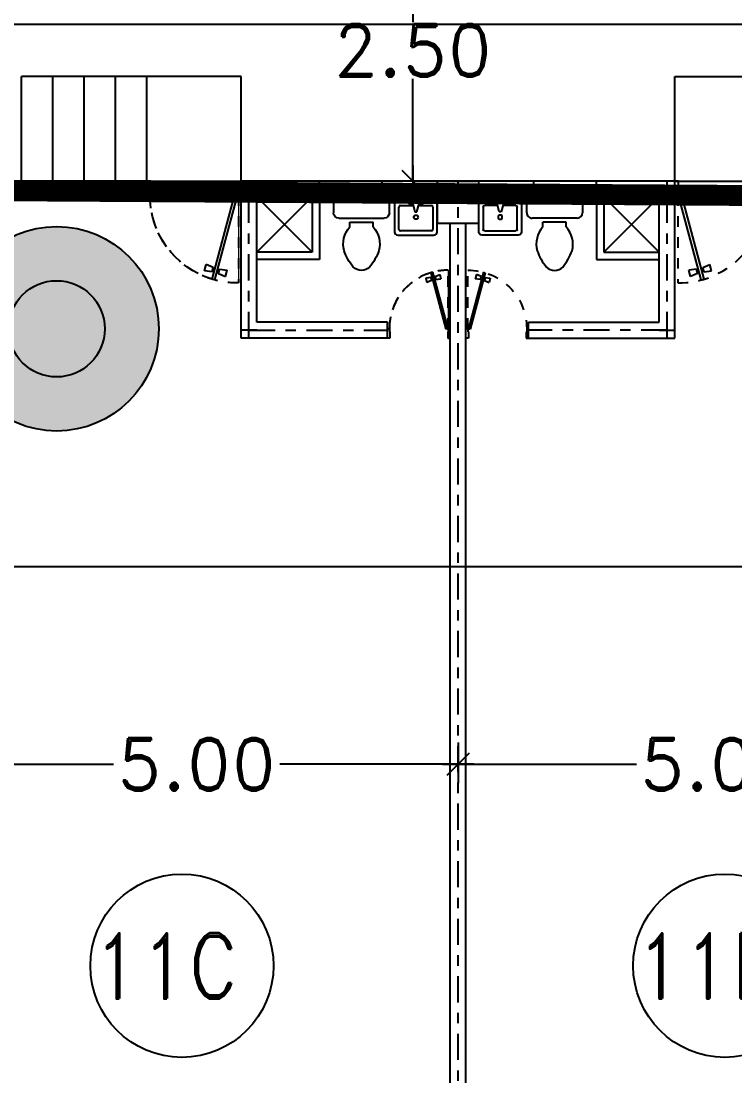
# Model space of a CAD drawing. Header units: millimetres. Extents: x 1590 to 1932, y -48 to 167.
# Drawn here: x 1641.48 to 1648.31, y 109.55 to 119.64 of the extents above; entities that cross this region are included whole.
import ezdxf

# ---------------------------------------------------------------- set-up
doc = ezdxf.new("R2010")
doc.units = ezdxf.units.MM
doc.header["$LTSCALE"] = 0.1
doc.header["$MEASUREMENT"] = 0
doc.header["$PDMODE"] = 35
doc.header["$PDSIZE"] = 0.75
doc.linetypes.add('CENTERX2', pattern=[4, 2.5, -0.5, 0.5, -0.5])
doc.linetypes.add('HIDDEN2', pattern=[0.1875, 0.125, -0.0625])
doc.layers.get('0').update_dxf_attribs({"linetype": 'CONTINUOUS'})
doc.layers.get('DEFPOINTS').update_dxf_attribs({"linetype": 'CONTINUOUS'})
for name, color, linetype in [('CABLEADO', 172, 'CONTINUOUS'), ('CALLES', 3, 'CONTINUOUS'), ('CAMARAS', 253, 'CONTINUOUS'), ('P-FIXT', 1, 'CONTINUOUS'), ('PARED', 4, 'CONTINUOUS'), ('TERRENO', 4, 'CONTINUOUS'), ('TEXT', 3, 'CONTINUOUS')]:
    doc.layers.add(name, color=color, linetype=linetype)
doc.styles.add('ATT', font='txt')
doc.styles.add('ROMAND', font='romand.shx')
doc.dimstyles.new('URBA', dxfattribs={"dimtxt": 20, "dimasz": 0.5, "dimexe": 1.25, "dimexo": 0.63, "dimgap": 0.63, "dimtad": 0, "dimtih": 1, "dimtoh": 1, "dimzin": 1, "dimdsep": 46, "dimtxsty": 'ROMAND', "dimcen": 2.5, "dimclrd": 1, "dimclre": 1, "dimclrt": 3, "dimadec": 0, "dimazin": 0, "dimtfac": 1, "dimtmove": 0, "dimatfit": 3, "dimfxl": 1, "dimtvp": 1, "dimtolj": 1, "dimtzin": 1, "dimarcsym": 0})

# ---------------------------------------------------------------- blocks, each defined once
blk = doc.blocks.new('UTP1$0$DIMBLOCK')
at = {"color": 4}
blk.add_line((-5.25, -5.25), (5.25, 5.25), dxfattribs=at)
at = {"color": 1}
blk.add_line((-7.5, 0), (10.5, 0), dxfattribs=at)
blk = doc.blocks.new('*D203')
at = {"layer": 'CALLES', "color": 1, "linetype": 'Continuous', "transparency": 16777216}
for p, q in [((1646.874, 120.606), (1645.047, 120.606)), ((1645.227, 120.586), (1645.227, 119.625)), ((1645.227, 118.124), (1645.227, 119.085)), ((1646.874, 118.104), (1645.047, 118.104))]:
    blk.add_line(p, q, dxfattribs=at)
at = {"layer": 'DEFPOINTS', "color": 0, "linetype": 'Continuous', "transparency": 16777216}
for p in [(1645.227, 120.606), (1646.937, 120.606), (1646.937, 118.104)]:
    blk.add_point(p, dxfattribs=at)
at = {"layer": 'CALLES', "color": 1, "linetype": 'Continuous', "transparency": 16777216, "xscale": 0.02, "yscale": 0.02, "zscale": 0.02}
for p, rotation in [((1645.227, 120.606), 90), ((1645.227, 118.104), 270)]:
    blk.add_blockref('UTP1$0$DIMBLOCK', p, dxfattribs=dict(at, rotation=rotation))
at = {"layer": 'CALLES', "color": 3, "linetype": 'Continuous', "transparency": 16777216, "insert": (1645.227, 119.355), "char_height": 0.5, "attachment_point": 5, "style": 'ROMAND'}
blk.add_mtext('\\A1;2.50', dxfattribs=at)
blk = doc.blocks.new('P-GIRO-D')
at = {"color": 2}
for p, q in [((-0.281, 1.048), (-0.31, 1.041)), ((-0.31, 1.041), (-0.069, 0.142)), ((-0.281, 1.048), (-0.04, 0.15)), ((-0.242, 0.981), (-0.167, 1.011)), ((-0.167, 1.011), (-0.149, 0.944)), ((-0.31, 0.963), (-0.389, 0.952)), ((-0.389, 0.952), (-0.371, 0.884)), ((-0.297, 0.915), (-0.371, 0.884)), ((-0.31, 0.963), (-0.297, 0.915)), ((-0.288, 0.958), (-0.307, 0.953)), ((-0.28, 0.929), (-0.299, 0.924)), ((-0.239, 0.971), (-0.259, 0.966)), ((-0.232, 0.942), (-0.251, 0.937)), ((-0.242, 0.981), (-0.229, 0.933)), ((-0.229, 0.933), (-0.149, 0.944)), ((-1, 0.15), (-0.97, 0.15)), ((-0.97, 0.15), (-0.97, 0.1)), ((-0.04, 0.15), (-0.069, 0.142)), ((-0.03, 0.15), (-0.03, 0.1)), ((0, 0.15), (-0.03, 0.15)), ((-0.96, 0), (-1, 0)), ((-0.97, 0.1), (-0.96, 0.1)), ((-0.96, 0.1), (-0.96, 0)), ((-0.04, 0.1), (-0.04, 0)), ((-0.03, 0.1), (-0.04, 0.1)), ((-0.04, 0), (0, 0))]:
    blk.add_line(p, q, dxfattribs=at)
at = {"color": 1, "linetype": 'HIDDEN2'}
blk.add_line((-0.03, 0.15), (-0.03, 1.08), dxfattribs=at)
blk.add_arc((-0.04, 0.15), 0.93, 89.3839, 180, dxfattribs=at)
blk = doc.blocks.new('15PLAV06')
at = {"color": 0, "linetype": 'ByBlock'}
for p, q in [((16.5, 10), (1.5, 10)), ((0, 8.5), (0, -8.5)), ((4, 1.25), (4, 7.25)), ((4.75, 8), (15.25, 8)), ((16, 7.25), (16, -7.25)), ((18, -8.5), (18, 8.5)), ((2, -1.5), (2, 1.5)), ((7, 0.5), (3, 1.5)), ((7, -0.5), (7, 0.5)), ((3, -1.5), (7, -0.5)), ((4, -7.25), (4, -1.25)), ((15.25, -8), (4.75, -8)), ((1.5, -10), (16.5, -10))]:
    blk.add_line(p, q, dxfattribs=at)
for centre in [(2.5, 2.5), (9.5, 0), (2.5, -2.5)]:
    blk.add_circle(centre, 1, dxfattribs=at)
for centre, radius, start, end in [((1.5, 8.5), 1.5, 90, 180), ((16.5, 8.5), 1.5, 0, 90), ((4.75, 7.25), 0.75, 90, 180), ((15.25, 7.25), 0.75, 0, 90), ((1.5, -8.5), 1.5, 180, 270), ((4.75, -7.25), 0.75, 180, 270), ((15.25, -7.25), 0.75, 270, 0), ((16.5, -8.5), 1.5, 270, 0)]:
    blk.add_arc(centre, radius, start, end, dxfattribs=at)
at = {"color": 0, "linetype": 'ByBlock', "style": 'ATT'}
for tag, p, flags in [('ITEM', (0, -20), 3), ('ROOM_NUMBER', (0, -29), 1)]:
    blk.add_attdef(tag, p, '', height=6, dxfattribs=dict(at, flags=flags))
blk = doc.blocks.new('15PTOI01')
at = {"color": 0, "linetype": 'ByBlock'}
for p, q in [((0, -8.5), (0, 8.5)), ((2, 10.5), (6, 10.5)), ((8, 8.5), (8, -8.5)), ((9.5, 4.375), (9.5, -4.375)), ((11.25, 4.375), (9.5, 4.375)), ((11.25, -4.375), (9.5, -4.375)), ((6, -10.5), (2, -10.5))]:
    blk.add_line(p, q, dxfattribs=at)
for centre, radius, start, end in [((2, 8.5), 2, 90, 180), ((6, 8.5), 2, 0, 90), ((17.766404, -2.827313), 9.712715, 75.184599, 132.137709), ((13.6875, -12.03125), 19.717859, 49.950272, 70.559965), ((23.458333, 0), 4.229167, 313.602819, 46.397181), ((13.6875, 12.03125), 19.717859, 289.440035, 310.049728), ((17.766404, 2.827313), 9.712715, 227.862291, 284.815401), ((2, -8.5), 2, 180, 270), ((6, -8.5), 2, 270, 0)]:
    blk.add_arc(centre, radius, start, end, dxfattribs=at)
at = {"color": 0, "linetype": 'ByBlock', "style": 'ATT'}
for tag, p, flags in [('ITEM', (0, -23), 3), ('ROOM_NUMBER', (0, -32), 1)]:
    blk.add_attdef(tag, p, '', height=6, dxfattribs=dict(at, flags=flags))
blk = doc.blocks.new('ss1')
at = {"layer": 'P-FIXT', "xscale": 0.0254, "yscale": 0.0254, "zscale": 0.0254}
blk.add_blockref('15PTOI01', (17.719, 12.528), dxfattribs=at)
blk = doc.blocks.new('*D318')
at = {"color": 1, "linetype": 'Continuous', "transparency": 16777216}
for p, q in [((1640.661, 112.739), (1640.661, 112.352)), ((1645.661, 112.739), (1645.661, 112.352)), ((1640.681, 112.532), (1642.367, 112.532)), ((1645.641, 112.532), (1643.955, 112.532))]:
    blk.add_line(p, q, dxfattribs=at)
at = {"layer": 'DEFPOINTS', "color": 0, "linetype": 'Continuous', "transparency": 16777216}
for p in [(1640.661, 112.802), (1645.661, 112.802), (1645.661, 112.532)]:
    blk.add_point(p, dxfattribs=at)
at = {"color": 1, "linetype": 'Continuous', "transparency": 16777216, "xscale": 0.02, "yscale": 0.02, "zscale": 0.02, "rotation": 180}
blk.add_blockref('UTP1$0$DIMBLOCK', (1640.661, 112.532), dxfattribs=at)
at = {"color": 1, "linetype": 'Continuous', "transparency": 16777216, "xscale": 0.02, "yscale": 0.02, "zscale": 0.02}
blk.add_blockref('UTP1$0$DIMBLOCK', (1645.661, 112.532), dxfattribs=at)
at = {"color": 3, "linetype": 'Continuous', "transparency": 16777216, "insert": (1643.161, 112.532), "char_height": 0.5, "attachment_point": 5, "style": 'ROMAND'}
blk.add_mtext('\\A1;5.00', dxfattribs=at)
blk = doc.blocks.new('*D319')
at = {"color": 1, "linetype": 'Continuous', "transparency": 16777216}
for p, q in [((1645.661, 112.739), (1645.661, 112.352)), ((1650.661, 112.739), (1650.661, 112.352)), ((1645.681, 112.532), (1647.367, 112.532)), ((1650.641, 112.532), (1648.955, 112.532))]:
    blk.add_line(p, q, dxfattribs=at)
at = {"layer": 'DEFPOINTS', "color": 0, "linetype": 'Continuous', "transparency": 16777216}
for p in [(1645.661, 112.802), (1650.661, 112.802), (1650.661, 112.532)]:
    blk.add_point(p, dxfattribs=at)
at = {"color": 1, "linetype": 'Continuous', "transparency": 16777216, "xscale": 0.02, "yscale": 0.02, "zscale": 0.02, "rotation": 180}
blk.add_blockref('UTP1$0$DIMBLOCK', (1645.661, 112.532), dxfattribs=at)
at = {"color": 1, "linetype": 'Continuous', "transparency": 16777216, "xscale": 0.02, "yscale": 0.02, "zscale": 0.02}
blk.add_blockref('UTP1$0$DIMBLOCK', (1650.661, 112.532), dxfattribs=at)
at = {"color": 3, "linetype": 'Continuous', "transparency": 16777216, "insert": (1648.161, 112.532), "char_height": 0.5, "attachment_point": 5, "style": 'ROMAND'}
blk.add_mtext('\\A1;5.00', dxfattribs=at)
blk = doc.blocks.new('*D347')
at = {"color": 1, "linetype": 'Continuous', "transparency": 16777216}
for p, q in [((1640.661, 112.864), (1640.661, 114.603)), ((1735.661, 112.106), (1735.661, 114.603)), ((1640.681, 114.423), (1687.917, 114.423)), ((1735.641, 114.423), (1693.314, 114.423))]:
    blk.add_line(p, q, dxfattribs=at)
at = {"layer": 'DEFPOINTS', "color": 0, "linetype": 'Continuous', "transparency": 16777216}
for p in [(1735.661, 114.423), (1640.661, 112.802), (1735.661, 112.043)]:
    blk.add_point(p, dxfattribs=at)
at = {"color": 1, "linetype": 'Continuous', "transparency": 16777216, "xscale": 0.02, "yscale": 0.02, "zscale": 0.02, "rotation": 180}
blk.add_blockref('UTP1$0$DIMBLOCK', (1640.661, 114.423), dxfattribs=at)
at = {"color": 1, "linetype": 'Continuous', "transparency": 16777216, "xscale": 0.02, "yscale": 0.02, "zscale": 0.02}
blk.add_blockref('UTP1$0$DIMBLOCK', (1735.661, 114.423), dxfattribs=at)
at = {"color": 3, "linetype": 'Continuous', "transparency": 16777216, "insert": (1690.615, 114.423), "char_height": 0.5, "attachment_point": 5, "style": 'ROMAND'}
blk.add_mtext('\\A1;POLIGONO "D"', dxfattribs=at)
blk = doc.blocks.new('cams')
at = {"layer": 'CAMARAS', "linetype": 'Continuous', "true_color": 0xffffff}
h = blk.add_hatch(color=7, dxfattribs=at)
h.dxf.hatch_style = 1
h.paths.add_polyline_path([(-0.977, 0, 1), (0.977, 0, 1)])
h.paths.add_polyline_path([(0.46, 0, -1), (-0.46, 0, -1)], flags=16)
at = {"layer": 'CAMARAS', "linetype": 'Continuous', "true_color": 0x939598}
h = blk.add_hatch(color=252, dxfattribs=at)
h.dxf.hatch_style = 1
h.paths.add_polyline_path([(-0.46, 0, 1), (0.46, 0, 1)])
at = {"layer": 'CAMARAS', "color": 0, "linetype": 'Continuous'}
for radius in [0.977, 0.977, 0.977, 0.46]:
    blk.add_circle((0, 0), radius, dxfattribs=at)

msp = doc.modelspace()

# ---------------------------------------------------------------- linework, layer by layer
at = {"color": 1, "linetype": 'Continuous'}
for p, q in [((1643.5858, 119.1043), (1641.4858, 119.1043)), ((1641.4858, 118.1043), (1641.4858, 119.1043)), ((1641.7858, 118.1043), (1641.7858, 119.1043)), ((1642.0858, 118.1043), (1642.0858, 119.1043)), ((1642.3858, 118.1043), (1642.3858, 119.1043)), ((1642.6858, 118.1043), (1642.6858, 119.1043)), ((1643.5858, 118.1043), (1643.5858, 119.1043)), ((1643.5858, 118.1043), (1643.5858, 119.1043)), ((1643.5858, 118.1043), (1643.5858, 119.1043)), ((1647.7358, 118.1043), (1647.7358, 119.1043)), ((1647.7358, 118.1043), (1647.7358, 119.1043)), ((1647.7358, 118.1043), (1647.7358, 119.1043)), ((1647.7358, 119.1043), (1649.8358, 119.1043)), ((1642.6858, 118.1043), (1643.5858, 118.1043)), ((1647.7358, 118.1043), (1648.6358, 118.1043))]:
    msp.add_line(p, q, dxfattribs=at)
at = {"color": 2, "linetype": 'Continuous'}
for centre in [(1643.02, 110.6061), (1648.2117, 110.6061)]:
    msp.add_circle(centre, 0.8758, dxfattribs=at)
at = {"layer": 'CABLEADO', "linetype": 'Continuous', "const_width": 0.2}
msp.add_lwpolyline([(1640.6461, 118.0179), (1650.6608, 117.9543), (1650.6608, 103.5043)], dxfattribs=at)
at = {"layer": 'CALLES', "color": 4, "linetype": 'Continuous'}
msp.add_lwpolyline([(1645.4608, 117.7043), (1645.8608, 117.7043), (1645.8608, 118.1043), (1645.4608, 118.1043)], close=True, dxfattribs=at)
at = {"layer": 'CAMARAS', "color": 1, "linetype": 'Continuous', "lineweight": 0}
for p, q in [((1643.5858, 118.1043), (1642.6858, 118.1043)), ((1643.5599, 117.9669), (1643.5599, 117.1324)), ((1645.5678, 117.2541), (1645.5678, 116.6977))]:
    msp.add_line(p, q, dxfattribs=at)
at = {"layer": 'CAMARAS', "color": 4, "linetype": 'Continuous', "lineweight": 0}
for p, q in [((1642.6858, 118.1043), (1642.6858, 117.9543)), ((1645.4608, 117.7043), (1645.4608, 117.9543)), ((1645.5858, 117.7043), (1645.4608, 117.7043))]:
    msp.add_line(p, q, dxfattribs=at)
at = {"layer": 'CAMARAS', "color": 2, "linetype": 'Continuous', "lineweight": 0}
for p, q in [((1643.5858, 116.6061), (1643.5858, 118.1043)), ((1643.3349, 117.2678), (1643.5248, 117.9763)), ((1643.5248, 117.9763), (1643.5599, 117.9669)), ((1644.3358, 117.9543), (1644.3358, 117.3561)), ((1643.2363, 117.2477), (1643.2527, 117.3085)), ((1643.2527, 117.3085), (1643.3199, 117.2812)), ((1643.3199, 117.2812), (1643.3175, 117.2725)), ((1643.3175, 117.2725), (1643.3349, 117.2678)), ((1643.354, 117.2348), (1643.361, 117.2608)), ((1643.361, 117.2608), (1643.3784, 117.2562)), ((1643.3784, 117.2562), (1643.3807, 117.2649)), ((1643.3807, 117.2649), (1643.4526, 117.2549)), ((1644.3358, 117.3561), (1643.7358, 117.3561)), ((1643.7358, 117.3561), (1643.7358, 116.7561)), ((1643.3082, 117.2377), (1643.2363, 117.2477)), ((1643.3081, 117.1679), (1643.3279, 117.2417)), ((1643.3255, 117.1632), (1643.3081, 117.1679)), ((1643.3106, 117.2464), (1643.3082, 117.2377)), ((1643.3279, 117.2417), (1643.3106, 117.2464)), ((1643.3714, 117.2301), (1643.354, 117.2348)), ((1643.3691, 117.2214), (1643.3714, 117.2301)), ((1643.4363, 117.1941), (1643.3691, 117.2214)), ((1643.4526, 117.2549), (1643.4363, 117.1941)), ((1645.3521, 117.1773), (1645.412, 117.1855)), ((1645.363, 117.1367), (1645.3521, 117.1773)), ((1645.419, 117.1595), (1645.363, 117.1367)), ((1645.4, 117.2305), (1645.4173, 117.2351)), ((1645.412, 117.1855), (1645.4, 117.2305)), ((1645.5444, 116.6915), (1645.419, 117.1595)), ((1645.4294, 117.1902), (1645.4854, 117.213)), ((1645.4364, 117.1641), (1645.4294, 117.1902)), ((1645.4963, 117.1724), (1645.4364, 117.1641)), ((1645.4854, 117.213), (1645.4963, 117.1724)), ((1643.7358, 116.7561), (1644.9858, 116.7561)), ((1644.9858, 116.7561), (1644.9858, 116.6061)), ((1645.0098, 116.6661), (1645.0038, 116.6961)), ((1645.0038, 116.6961), (1645.0038, 116.6661)), ((1645.0038, 116.6661), (1645.0098, 116.6061)), ((1645.0098, 116.6061), (1645.0098, 116.6661)), ((1645.5678, 116.6977), (1645.5444, 116.6915)), ((1644.9858, 116.6061), (1643.5858, 116.6061))]:
    msp.add_line(p, q, dxfattribs=at)
at = {"layer": 'CAMARAS', "color": 3, "linetype": 'Continuous', "lineweight": 0}
for p, q in [((1642.6858, 117.9543), (1640.8608, 117.9543)), ((1645.4608, 117.9543), (1644.3358, 117.9543)), ((1645.5858, 103.5043), (1645.5858, 117.7043))]:
    msp.add_line(p, q, dxfattribs=at)
at = {"layer": 'CAMARAS', "color": 2, "linetype": 'Continuous', "lineweight": 0}
for start, end in [(0, 180), (180, 0)]:
    msp.add_arc((1643.02, 110.6061), 0.8758, start, end, dxfattribs=at)
at = {"layer": 'PARED', "color": 2}
for p, q in [((1634.6358, 119.6058), (1756.5202, 119.6058)), ((1644.9858, 116.6061), (1644.9858, 116.7561)), ((1646.3358, 116.6061), (1646.3358, 116.7561))]:
    msp.add_line(p, q, dxfattribs=at)
at = {"layer": 'PARED', "color": 8, "linetype": 'CENTERX2'}
for p, q in [((1643.6608, 116.6061), (1643.6608, 118.1043)), ((1645.6608, 103.1061), (1645.6608, 118.1043)), ((1647.6608, 116.6061), (1647.6608, 118.1043)), ((1643.7358, 116.6811), (1643.5858, 116.6811)), ((1643.6608, 116.6811), (1644.9858, 116.6811)), ((1647.6608, 116.6811), (1646.3358, 116.6811)), ((1647.5858, 116.6811), (1647.7358, 116.6811))]:
    msp.add_line(p, q, dxfattribs=at)
at = {"layer": 'PARED', "color": 3}
for p, q in [((1645.2358, 118.1043), (1645.8358, 118.1043)), ((1642.6858, 117.9543), (1640.8608, 117.9543)), ((1645.4608, 117.9543), (1643.5858, 117.9543)), ((1644.9358, 117.9543), (1644.3358, 117.9543)), ((1645.8608, 117.9543), (1647.7358, 117.9543)), ((1646.3858, 117.9543), (1646.9858, 117.9543)), ((1645.5858, 103.5043), (1645.5858, 117.7043)), ((1645.7358, 103.5043), (1645.7358, 117.7043))]:
    msp.add_line(p, q, dxfattribs=at)
at = {"layer": 'PARED', "color": 1}
for p, q in [((1644.9358, 118.0543), (1644.334, 118.0543)), ((1644.9358, 118.0043), (1644.334, 118.0043)), ((1646.3858, 118.0543), (1646.9875, 118.0543)), ((1646.3858, 118.0043), (1646.9875, 118.0043)), ((1644.2658, 117.4261), (1643.7358, 117.9561)), ((1644.2658, 117.9561), (1643.7358, 117.4261)), ((1647.0558, 117.4261), (1647.5858, 117.9561)), ((1647.0558, 117.9561), (1647.5858, 117.4261))]:
    msp.add_line(p, q, dxfattribs=at)
at = {"layer": 'PARED', "color": 1, "linetype": 'HIDDEN2', "extrusion": (0, 0, -1)}
for start_param, end_param in [(2.6502575, 3.9269908), (2.6502575, 3.9269908), (2.6502575, 3.9269908), (2.6502575, 3.9269908), (2.6502575, 3.9269908), (2.6502575, 3.9269908), (2.6502575, 3.9269908), (2.6502575, 3.9269908), (2.6502575, 3.9269908), (2.6502575, 3.9269908), (2.6502575, 3.9269908), (2.6502575, 3.9269908), (2.6502575, 3.9269908), (2.6502575, 3.9269908), (2.6502575, 3.9269908), (2.6502575, 3.9269908), (2.6502575, 3.9269908), (2.6502575, 3.9269908), (2.6502575, 3.9269908), (2.6502575, 3.9269908), (2.6502575, 3.9269908), (2.6502575, 3.9269908), (2.6502575, 3.9269908), (2.6502575, 3.9269908), (2.6502575, 3.9269908), (2.6502575, 3.9269908), (2.6502575, 3.9269908), (2.6502575, 3.9269908), (2.6502575, 3.9269908), (2.6502575, 3.9269908), (2.6502575, 3.9269908), (2.6502575, 3.9269908), (2.6502575, 3.9269908), (2.6502575, 3.9269908), (2.6502575, 3.9269908), (2.6502575, 3.9269908), (2.6502575, 3.9269908), (2.6502575, 3.9269908), (2.6502575, 3.9269908), (2.6502575, 3.9269908), (2.6502575, 3.9269908), (2.6502575, 3.9269908), (2.6502575, 3.9269908), (2.6502575, 3.9269908), (2.6502575, 3.9269908), (2.6502575, 3.9269908), (2.6502575, 3.9269908), (2.6502575, 3.9269908), (2.6502575, 3.9269908), (2.6502575, 3.9269908), (2.6502575, 3.9269908), (2.6502575, 3.9269908), (2.6502575, 3.9269908), (2.6502575, 3.9269908), (2.6502575, 3.9269908), (2.6502575, 3.9269908), (2.6502575, 3.9269908), (2.6502575, 3.9269908), (2.6502575, 3.9269908), (2.6502575, 3.9269908), (2.6502575, 3.9269908), (2.6502575, 3.9269908), (2.6502575, 3.9269908), (2.6502575, 3.9269908), (2.6502575, 3.9269908), (2.6502575, 3.9269908), (2.6502575, 3.9269908), (2.6502575, 3.9269908), (2.6502575, 3.9269908), (2.6502575, 3.9269908), (2.6502575, 3.9269908), (2.6502575, 3.9269908), (2.6179939, 2.6502575), (2.6179939, 2.6502575), (2.6179939, 2.6502575), (2.6179939, 2.6502575), (2.6179939, 2.6502575), (2.6179939, 2.6502575), (2.6179939, 2.6502575), (2.6179939, 2.6502575), (2.6179939, 2.6502575), (2.6179939, 2.6502575), (2.6179939, 2.6502575), (2.6179939, 2.6502575), (2.6179939, 2.6502575), (2.6179939, 2.6502575), (2.6179939, 2.6502575), (2.6179939, 2.6502575), (2.6179939, 2.6502575), (2.6179939, 2.6502575), (2.6179939, 2.6502575), (2.6179939, 2.6502575), (2.6179939, 2.6502575), (2.6179939, 2.6502575), (2.6179939, 2.6502575), (2.6179939, 2.6502575), (2.6179939, 2.6502575), (2.6179939, 2.6502575), (2.6179939, 2.6502575), (2.6179939, 2.6502575), (2.6179939, 2.6502575), (2.6179939, 2.6502575), (2.6179939, 2.6502575), (2.6179939, 2.6502575), (2.6179939, 2.6502575), (2.6179939, 2.6502575), (2.6179939, 2.6502575), (2.6179939, 2.6502575), (2.6179939, 2.6502575), (2.6179939, 2.6502575), (2.6179939, 2.6502575), (2.6179939, 2.6502575), (2.6179939, 2.6502575), (2.6179939, 2.6502575), (2.6179939, 2.6502575), (2.6179939, 2.6502575), (2.6179939, 2.6502575), (2.6179939, 2.6502575), (2.6179939, 2.6502575), (2.6179939, 2.6502575), (2.6179939, 2.6502575), (2.6179939, 2.6502575), (2.6179939, 2.6502575), (2.6179939, 2.6502575), (2.6179939, 2.6502575), (2.6179939, 2.6502575), (2.6179939, 2.6502575), (2.6179939, 2.6502575), (2.6179939, 2.6502575), (2.6179939, 2.6502575), (2.6179939, 2.6502575), (2.6179939, 2.6502575), (2.6179939, 2.6502575), (2.6179939, 2.6502575), (2.6179939, 2.6502575), (2.6179939, 2.6502575), (2.6179939, 2.6502575), (2.6179939, 2.6502575), (2.6179939, 2.6502575), (2.6179939, 2.6502575), (2.6179939, 2.6502575), (2.6179939, 2.6502575), (2.6179939, 2.6502575), (2.6179939, 2.6502575), (2.3454416, 2.6179939), (2.3454416, 2.6179939), (2.3454416, 2.6179939), (2.3454416, 2.6179939), (2.3454416, 2.6179939), (2.3454416, 2.6179939), (2.3454416, 2.6179939), (2.3454416, 2.6179939), (2.3454416, 2.6179939), (2.3454416, 2.6179939), (2.3454416, 2.6179939), (2.3454416, 2.6179939), (2.3454416, 2.6179939), (2.3454416, 2.6179939), (2.3454416, 2.6179939), (2.3454416, 2.6179939), (2.3454416, 2.6179939), (2.3454416, 2.6179939), (2.3454416, 2.6179939), (2.3454416, 2.6179939), (2.3454416, 2.6179939), (2.3454416, 2.6179939), (2.3454416, 2.6179939), (2.3454416, 2.6179939), (2.3454416, 2.6179939), (2.3454416, 2.6179939), (2.3454416, 2.6179939), (2.3454416, 2.6179939), (2.3454416, 2.6179939), (2.3454416, 2.6179939), (2.3454416, 2.6179939), (2.3454416, 2.6179939), (2.3454416, 2.6179939), (2.3454416, 2.6179939), (2.3454416, 2.6179939), (2.3454416, 2.6179939), (2.3454416, 2.6179939), (2.3454416, 2.6179939), (2.3454416, 2.6179939), (2.3454416, 2.6179939), (2.3454416, 2.6179939), (2.3454416, 2.6179939), (2.3454416, 2.6179939), (2.3454416, 2.6179939), (2.3454416, 2.6179939), (2.3454416, 2.6179939), (2.3454416, 2.6179939), (2.3454416, 2.6179939), (2.3454416, 2.6179939), (2.3454416, 2.6179939), (2.3454416, 2.6179939), (2.3454416, 2.6179939), (2.3454416, 2.6179939), (2.3454416, 2.6179939), (2.3454416, 2.6179939), (2.3454416, 2.6179939), (2.3454416, 2.6179939), (2.3454416, 2.6179939), (2.3454416, 2.6179939), (2.3454416, 2.6179939), (2.3454416, 2.6179939), (2.3454416, 2.6179939), (2.3454416, 2.6179939), (2.3454416, 2.6179939), (2.3454416, 2.6179939), (2.3454416, 2.6179939), (2.3454416, 2.6179939), (2.3454416, 2.6179939), (2.3454416, 2.6179939), (2.3454416, 2.6179939), (2.3454416, 2.6179939), (2.3454416, 2.6179939)]:
    msp.add_ellipse((1643.5509, 117.9693), major_axis=(0.5918, 0.5918), ratio=1, start_param=start_param, end_param=end_param, dxfattribs=at)
at = {"layer": 'PARED', "color": 1, "linetype": 'HIDDEN2'}
for start_param, end_param in [(1.0794612, 2.3561945), (1.0794612, 2.3561945), (1.0794612, 2.3561945), (1.0794612, 2.3561945), (1.0794612, 2.3561945), (1.0794612, 2.3561945), (1.0794612, 2.3561945), (1.0794612, 2.3561945), (1.0794612, 2.3561945), (1.0794612, 2.3561945), (1.0794612, 2.3561945), (1.0794612, 2.3561945), (1.0794612, 2.3561945), (1.0794612, 2.3561945), (1.0794612, 2.3561945), (1.0794612, 2.3561945), (1.0794612, 2.3561945), (1.0794612, 2.3561945), (1.0794612, 2.3561945), (1.0794612, 2.3561945), (1.0794612, 2.3561945), (1.0794612, 2.3561945), (1.0794612, 2.3561945), (1.0794612, 2.3561945), (1.0794612, 2.3561945), (1.0794612, 2.3561945), (1.0794612, 2.3561945), (1.0794612, 2.3561945), (1.0794612, 2.3561945), (1.0794612, 2.3561945), (1.0794612, 2.3561945), (1.0794612, 2.3561945), (1.0794612, 2.3561945), (1.0794612, 2.3561945), (1.0794612, 2.3561945), (1.0794612, 2.3561945), (1.0794612, 2.3561945), (1.0794612, 2.3561945), (1.0794612, 2.3561945), (1.0794612, 2.3561945), (1.0794612, 2.3561945), (1.0794612, 2.3561945), (1.0794612, 2.3561945), (1.0794612, 2.3561945), (1.0794612, 2.3561945), (1.0794612, 2.3561945), (1.0794612, 2.3561945), (1.0794612, 2.3561945), (1.0794612, 2.3561945), (1.0794612, 2.3561945), (1.0794612, 2.3561945), (1.0794612, 2.3561945), (1.0794612, 2.3561945), (1.0794612, 2.3561945), (1.0794612, 2.3561945), (1.0794612, 2.3561945), (1.0794612, 2.3561945), (1.0794612, 2.3561945), (1.0794612, 2.3561945), (1.0794612, 2.3561945), (1.0794612, 2.3561945), (1.0794612, 2.3561945), (1.0794612, 2.3561945), (1.0794612, 2.3561945), (1.0794612, 2.3561945), (1.0794612, 2.3561945), (1.0794612, 2.3561945), (1.0794612, 2.3561945), (1.0794612, 2.3561945), (1.0794612, 2.3561945), (1.0794612, 2.3561945), (1.0794612, 2.3561945), (1.0794612, 2.3561945), (1.0794612, 2.3561945), (1.0794612, 2.3561945), (1.0794612, 2.3561945), (1.0471976, 1.0794612), (1.0471976, 1.0794612), (1.0471976, 1.0794612), (1.0471976, 1.0794612), (1.0471976, 1.0794612), (1.0471976, 1.0794612), (1.0471976, 1.0794612), (1.0471976, 1.0794612), (1.0471976, 1.0794612), (1.0471976, 1.0794612), (1.0471976, 1.0794612), (1.0471976, 1.0794612), (1.0471976, 1.0794612), (1.0471976, 1.0794612), (1.0471976, 1.0794612), (1.0471976, 1.0794612), (1.0471976, 1.0794612), (1.0471976, 1.0794612), (1.0471976, 1.0794612), (1.0471976, 1.0794612), (1.0471976, 1.0794612), (1.0471976, 1.0794612), (1.0471976, 1.0794612), (1.0471976, 1.0794612), (1.0471976, 1.0794612), (1.0471976, 1.0794612), (1.0471976, 1.0794612), (1.0471976, 1.0794612), (1.0471976, 1.0794612), (1.0471976, 1.0794612), (1.0471976, 1.0794612), (1.0471976, 1.0794612), (1.0471976, 1.0794612), (1.0471976, 1.0794612), (1.0471976, 1.0794612), (1.0471976, 1.0794612), (1.0471976, 1.0794612), (1.0471976, 1.0794612), (1.0471976, 1.0794612), (1.0471976, 1.0794612), (1.0471976, 1.0794612), (1.0471976, 1.0794612), (1.0471976, 1.0794612), (1.0471976, 1.0794612), (1.0471976, 1.0794612), (1.0471976, 1.0794612), (1.0471976, 1.0794612), (1.0471976, 1.0794612), (1.0471976, 1.0794612), (1.0471976, 1.0794612), (1.0471976, 1.0794612), (1.0471976, 1.0794612), (1.0471976, 1.0794612), (1.0471976, 1.0794612), (1.0471976, 1.0794612), (1.0471976, 1.0794612), (1.0471976, 1.0794612), (1.0471976, 1.0794612), (1.0471976, 1.0794612), (1.0471976, 1.0794612), (1.0471976, 1.0794612), (1.0471976, 1.0794612), (1.0471976, 1.0794612), (1.0471976, 1.0794612), (1.0471976, 1.0794612), (1.0471976, 1.0794612), (1.0471976, 1.0794612), (1.0471976, 1.0794612), (1.0471976, 1.0794612), (1.0471976, 1.0794612), (1.0471976, 1.0794612), (1.0471976, 1.0794612), (1.0471976, 1.0794612), (1.0471976, 1.0794612), (1.0471976, 1.0794612), (1.0471976, 1.0794612), (0.7746453, 1.0471976), (0.7746453, 1.0471976), (0.7746453, 1.0471976), (0.7746453, 1.0471976), (0.7746453, 1.0471976), (0.7746453, 1.0471976), (0.7746453, 1.0471976), (0.7746453, 1.0471976), (0.7746453, 1.0471976), (0.7746453, 1.0471976), (0.7746453, 1.0471976), (0.7746453, 1.0471976), (0.7746453, 1.0471976), (0.7746453, 1.0471976), (0.7746453, 1.0471976), (0.7746453, 1.0471976), (0.7746453, 1.0471976), (0.7746453, 1.0471976), (0.7746453, 1.0471976), (0.7746453, 1.0471976), (0.7746453, 1.0471976), (0.7746453, 1.0471976), (0.7746453, 1.0471976), (0.7746453, 1.0471976), (0.7746453, 1.0471976), (0.7746453, 1.0471976), (0.7746453, 1.0471976), (0.7746453, 1.0471976), (0.7746453, 1.0471976), (0.7746453, 1.0471976), (0.7746453, 1.0471976), (0.7746453, 1.0471976), (0.7746453, 1.0471976), (0.7746453, 1.0471976), (0.7746453, 1.0471976), (0.7746453, 1.0471976), (0.7746453, 1.0471976), (0.7746453, 1.0471976), (0.7746453, 1.0471976), (0.7746453, 1.0471976), (0.7746453, 1.0471976), (0.7746453, 1.0471976), (0.7746453, 1.0471976), (0.7746453, 1.0471976), (0.7746453, 1.0471976), (0.7746453, 1.0471976), (0.7746453, 1.0471976), (0.7746453, 1.0471976), (0.7746453, 1.0471976), (0.7746453, 1.0471976), (0.7746453, 1.0471976), (0.7746453, 1.0471976), (0.7746453, 1.0471976), (0.7746453, 1.0471976), (0.7746453, 1.0471976), (0.7746453, 1.0471976), (0.7746453, 1.0471976), (0.7746453, 1.0471976), (0.7746453, 1.0471976), (0.7746453, 1.0471976), (0.7746453, 1.0471976), (0.7746453, 1.0471976), (0.7746453, 1.0471976), (0.7746453, 1.0471976), (0.7746453, 1.0471976), (0.7746453, 1.0471976), (0.7746453, 1.0471976), (0.7746453, 1.0471976), (0.7746453, 1.0471976), (0.7746453, 1.0471976), (0.7746453, 1.0471976), (0.7746453, 1.0471976), (0.7746453, 1.0471976), (0.7746453, 1.0471976), (0.7746453, 1.0471976), (0.7746453, 1.0471976)]:
    msp.add_ellipse((1645.5618, 116.6961), major_axis=(0.3946, 0.3946), ratio=1, start_param=start_param, end_param=end_param, dxfattribs=at)
at = {"layer": 'TERRENO', "color": 6, "linetype": 'Continuous'}
for p, q in [((1642.6858, 118.1043), (1638.7108, 118.1043)), ((1645.8608, 118.1043), (1643.5858, 118.1043)), ((1647.7358, 118.1043), (1645.8358, 118.1043))]:
    msp.add_line(p, q, dxfattribs=at)
at = {"layer": 'TERRENO', "color": 4, "linetype": 'Continuous'}
for p, q in [((1642.6858, 117.9543), (1642.6858, 118.1043)), ((1642.6858, 117.9543), (1642.6858, 118.1043)), ((1642.6858, 117.9543), (1642.6858, 118.1043)), ((1642.6858, 117.9543), (1642.6858, 118.1043)), ((1644.3358, 117.9543), (1644.3358, 118.1043)), ((1644.9358, 117.9543), (1644.9358, 118.1043)), ((1646.3858, 117.9543), (1646.3858, 118.1043)), ((1646.9858, 117.9543), (1646.9858, 118.1043))]:
    msp.add_line(p, q, dxfattribs=at)
at = {"layer": 'TERRENO', "color": 2, "linetype": 'Continuous'}
for p, q in [((1643.5858, 116.6061), (1643.5858, 118.1043)), ((1647.7358, 116.6061), (1647.7358, 118.1043)), ((1643.7358, 116.7561), (1643.7358, 117.9543)), ((1644.2658, 117.9561), (1644.2658, 117.4261)), ((1644.3358, 117.9561), (1644.3358, 117.3561)), ((1646.9858, 117.9561), (1646.9858, 117.3561)), ((1647.0558, 117.9561), (1647.0558, 117.4261)), ((1647.5858, 116.7561), (1647.5858, 117.9543)), ((1644.2658, 117.4261), (1643.7358, 117.4261)), ((1647.0558, 117.4261), (1647.5858, 117.4261)), ((1644.3358, 117.3561), (1643.7358, 117.3561)), ((1646.9858, 117.3561), (1647.5858, 117.3561)), ((1644.9858, 116.7561), (1643.7358, 116.7561)), ((1646.3358, 116.7561), (1647.5858, 116.7561)), ((1644.9858, 116.6061), (1643.5858, 116.6061)), ((1646.3358, 116.6061), (1647.7358, 116.6061))]:
    msp.add_line(p, q, dxfattribs=at)

# ---------------------------------------------------------------- block references
at = {"color": 1, "linetype": 'Continuous', "rotation": 270}
msp.add_blockref('ss1', (1634.0565, 135.6735), dxfattribs=at)
at = {"color": 1, "linetype": 'Continuous', "xscale": -1, "rotation": 90}
msp.add_blockref('ss1', (1657.2651, 135.6735), dxfattribs=at)
at = {"layer": 'CAMARAS', "color": 0, "linetype": 'Continuous'}
msp.add_blockref('cams', (1641.8219, 116.6943), dxfattribs=at)
at = {"layer": 'P-FIXT', "yscale": 0.02031999999999812}
for p, xscale, zscale, rotation in [((1645.2576, 117.9543), 0.02031999999999812, 0.02031999999999812, 270), ((1646.064, 117.9543), -0.02031999999999812, 0.02032, 90)]:
    msp.add_blockref('15PLAV06', p, dxfattribs=dict(at, xscale=xscale, zscale=zscale, rotation=rotation))
at = {"layer": 'PARED', "yscale": 0.9, "rotation": 180}
for p, xscale in [((1643.5869, 118.1043), -0.9), ((1647.7347, 118.1043), 0.9)]:
    msp.add_blockref('P-GIRO-D', p, dxfattribs=dict(at, xscale=xscale))
at = {"layer": 'PARED', "yscale": 0.6}
for p, xscale in [((1645.5858, 116.6061), 0.6), ((1645.7358, 116.6061), -0.6)]:
    msp.add_blockref('P-GIRO-D', p, dxfattribs=dict(at, xscale=xscale))

# ---------------------------------------------------------------- texts
at = {"layer": 'TEXT', "style": 'ROMAND', "width": 0.85}
for s, p in [('11C', (1642.1695, 110.2919)), ('11D', (1647.3612, 110.2919))]:
    msp.add_text(s, height=0.625, dxfattribs=at).set_placement(p)

# ---------------------------------------------------------------- dimensions: what is measured, and where the dimension line sits
at = {"color": 3, "linetype": 'Continuous'}
dim = msp.add_linear_dim(base=(1735.6608, 114.4228), p1=(1640.6608, 112.8017), p2=(1735.6608, 112.0433), text='POLIGONO "D"', dimstyle='URBA', override={"dimtxt": 0.5, "dimasz": 0.02, "dimexe": 0.18, "dimexo": 0.0625, "dimgap": 0.02, "dimzin": 0, "dimblk1": 'UTP1$0$DIMBLOCK', "dimblk2": 'UTP1$0$DIMBLOCK', "dimsah": 1, "dimcen": 0.09, "dimtdec": 4, "dimtofl": 0, "dimtvp": 0, "dimtzin": 0}, dxfattribs=at)
dim.commit()
dim.dimension.update_dxf_attribs({"geometry": '*D347', "text_midpoint": (1690.6154, 114.4228), "dimtype": 160})
at = {"color": 7, "linetype": 'Continuous'}
for base, p1, p2, picture, middle in [((1645.6608, 112.532), (1640.6608, 112.8017), (1645.6608, 112.8017), '*D318', (1643.1608, 112.532)), ((1650.6608, 112.532), (1645.6608, 112.8017), (1650.6608, 112.8017), '*D319', (1648.1608, 112.532))]:
    dim = msp.add_linear_dim(base=base, p1=p1, p2=p2, dimstyle='URBA', override={"dimtxt": 0.5, "dimasz": 0.02, "dimexe": 0.18, "dimexo": 0.0625, "dimgap": 0.02, "dimzin": 0, "dimblk1": 'UTP1$0$DIMBLOCK', "dimblk2": 'UTP1$0$DIMBLOCK', "dimsah": 1, "dimcen": 0.09, "dimtdec": 4, "dimtofl": 0, "dimtmove": 1, "dimtvp": 0, "dimtzin": 0}, dxfattribs=at)
    dim.commit()
    dim.dimension.update_dxf_attribs({"geometry": picture, "text_midpoint": middle})
at = {"layer": 'CALLES', "color": 2, "linetype": 'Continuous'}
dim = msp.add_linear_dim(base=(1645.2272, 120.6058), p1=(1646.9367, 118.1043), p2=(1646.9367, 120.6058), angle=90, dimstyle='URBA', override={"dimtxt": 0.5, "dimasz": 0.02, "dimexe": 0.18, "dimexo": 0.0625, "dimgap": 0.02, "dimzin": 0, "dimblk1": 'UTP1$0$DIMBLOCK', "dimblk2": 'UTP1$0$DIMBLOCK', "dimsah": 1, "dimcen": 0.09, "dimtdec": 4, "dimtofl": 0, "dimtmove": 1, "dimtvp": 0, "dimtzin": 0}, dxfattribs=at)
dim.commit()
dim.dimension.update_dxf_attribs({"geometry": '*D203', "text_midpoint": (1645.2272, 119.3551)})

doc.saveas('drawing.dxf')
